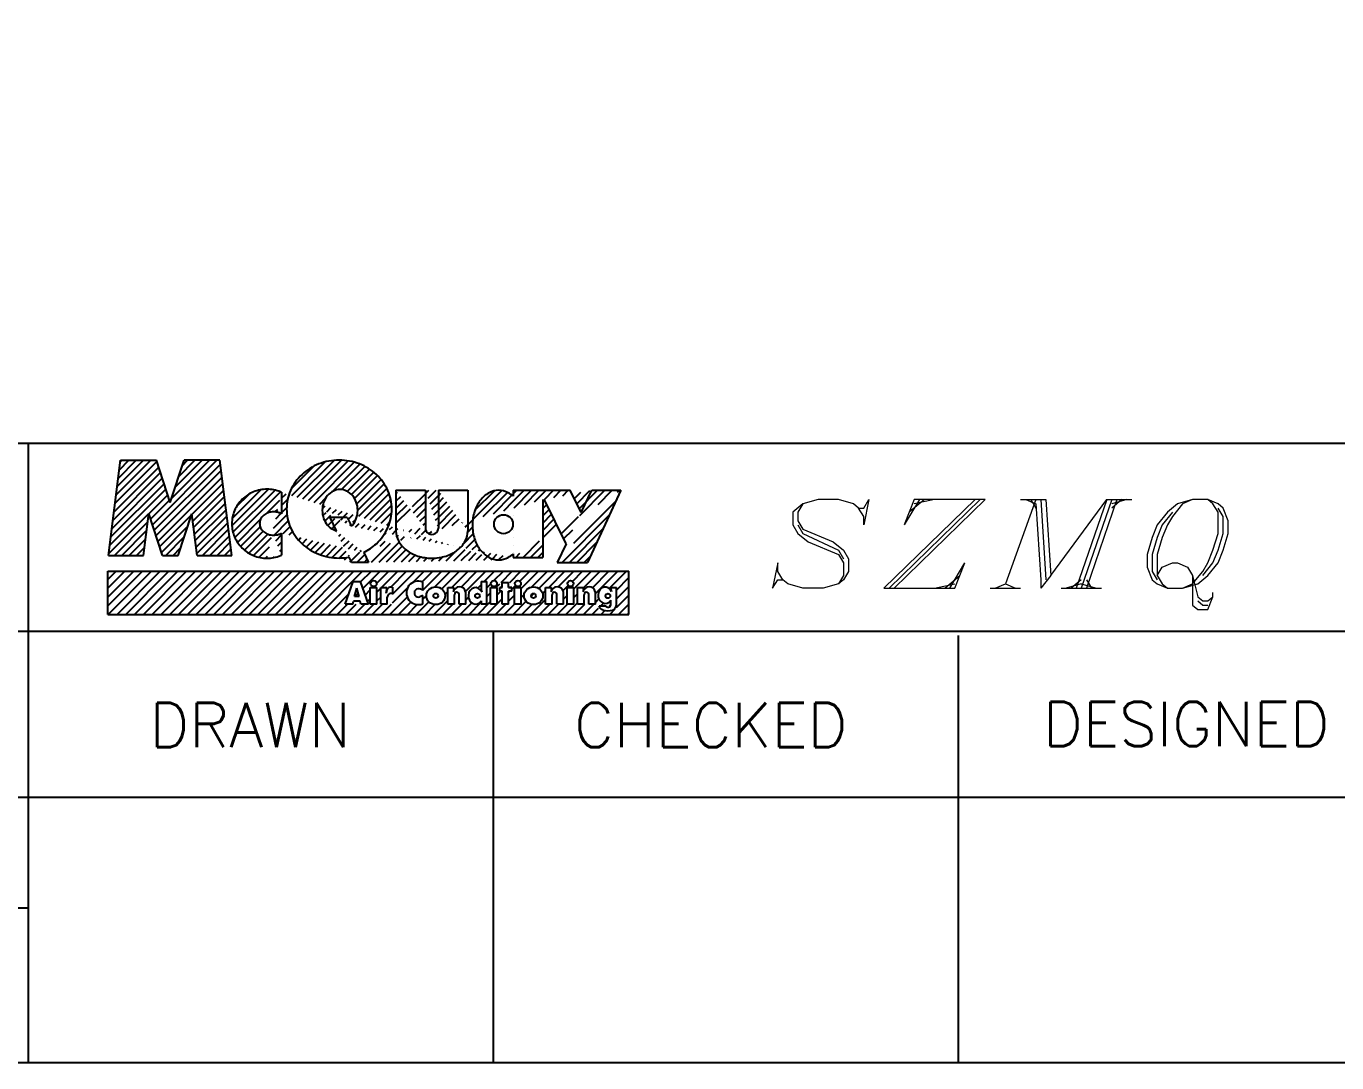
# Model space of a CAD drawing. Header units: millimetres. Extents: x -7350 to 21750, y -6100 to 14306.
# Drawn here: x 4190 to 10108, y -6100 to -1417 of the extents above; entities that cross this region are included whole.
import ezdxf
from ezdxf.enums import TextEntityAlignment as Align

# ---------------------------------------------------------------- set-up
doc = ezdxf.new("R2010")
doc.units = ezdxf.units.MM
doc.layers.add('OBJECT', color=7, linetype='Continuous', lineweight=25)
doc.styles.add('ROMANS', font='romans.shx')
pattern_1 = [(45, (2381.305, -2636.232), (-16.559, 16.559), [])]

msp = doc.modelspace()

# ---------------------------------------------------------------- hatches: boundary and pattern name
at = {"layer": 'OBJECT'}
h = msp.add_hatch(dxfattribs=at)
h.set_pattern_fill('ANSI31', color=3, scale=187.343756, style=0)
h.set_pattern_definition(pattern_1)
h.paths.add_polyline_path([(4961.07, -3808.1), (5118.64, -3808.1), (5064.2, -3377.72), (4902.5, -3377.72), (4840.1, -3569.16), (4777.68, -3377.72), (4615.98, -3377.72), (4561.54, -3808.1), (4718.51, -3808.1), (4742.57, -3618.01), (4804.54, -3808.1), (4875.64, -3808.1), (4937.19, -3619.28)])
h = msp.add_hatch(dxfattribs=at)
h.set_pattern_fill('ANSI31', color=3, scale=187.343756, style=0)
h.set_pattern_definition(pattern_1)
edge = h.paths.add_edge_path(flags=16)
edge.add_ellipse((6344.96, -3666.92), major_axis=(30.33, 30.33), ratio=1, start_angle=315, end_angle=675)
edge = h.paths.add_edge_path()
edge.add_line((6627.3, -3755.03), (6586.66, -3839.11))
edge.add_line((6874.63, -3513.42), (6724.24, -3839.11))
edge.add_line((6586.66, -3839.11), (6724.24, -3839.11))
edge.add_line((6695.16, -3614.68), (6744.12, -3513.42))
edge.add_line((6695.16, -3614.68), (6645.47, -3513.42))
edge.add_line((6627.3, -3755.03), (6528.62, -3553.97))
edge.add_line((6744.12, -3513.42), (6874.63, -3513.42))
edge.add_line((6522.27, -3513.42), (6645.47, -3513.42))
edge.add_line((6389.15, -3513.42), (6522.27, -3513.42))
edge.add_line((6389.15, -3816.57), (6522.27, -3816.57))
edge.add_line((6522.27, -3555.37), (6522.27, -3816.57))
edge.add_line((6389.15, -3513.42), (6389.15, -3540.82))
edge.add_line((6389.15, -3800.79), (6389.15, -3816.57))
edge.add_ellipse((5600.45, -3617.64), major_axis=(58.1, 58.1), ratio=1, start_angle=269.45741, end_angle=274.632221)
edge.add_ellipse((5590.98, -3609.58), major_axis=(66.89, 66.89), ratio=1, start_angle=274.632222, end_angle=295.601717)
edge.add_ellipse((5576.1, -3604.35), major_axis=(78.04, 78.04), ratio=1, start_angle=295.601717, end_angle=315)
edge.add_ellipse((5576.1, -3604.35), major_axis=(-78.04, 78.04), ratio=1, start_angle=225, end_angle=244.398283)
edge.add_ellipse((5590.98, -3599.11), major_axis=(66.89, 66.89), ratio=1, start_angle=334.398283, end_angle=355.367778)
edge.add_ellipse((5600.45, -3591.06), major_axis=(58.1, 58.1), ratio=1, start_angle=355.367779, end_angle=379.022146)
edge.add_ellipse((5606.51, -3578.61), major_axis=(-48.31, 48.31), ratio=1, start_angle=-70.977853, end_angle=-45)
edge.add_ellipse((5606.51, -3578.61), major_axis=(-48.31, 48.31), ratio=1, start_angle=-45, end_angle=-19.022147)
edge.add_ellipse((5612.57, -3591.06), major_axis=(-58.1, 58.1), ratio=1, start_angle=-19.022146, end_angle=4.632221)
edge.add_ellipse((5622.05, -3599.11), major_axis=(-66.89, 66.89), ratio=1, start_angle=4.632222, end_angle=25.601717)
edge.add_ellipse((5636.92, -3604.35), major_axis=(-78.04, 78.04), ratio=1, start_angle=25.601717, end_angle=45)
edge.add_line((5638.97, -3636.51), (5561.16, -3636.51))
edge.add_ellipse((5953.98, -3697.19), major_axis=(-66.93, 66.93), ratio=1, start_angle=45, end_angle=73.60298)
edge.add_ellipse((5986.51, -3679.45), major_axis=(93.14, 93.14), ratio=1, start_angle=163.60298, end_angle=187.7787)
edge.add_ellipse((6007.72, -3651.54), major_axis=(-117.92, 117.92), ratio=1, start_angle=97.778702, end_angle=117.533924)
edge.add_ellipse((6021.56, -3607.54), major_axis=(-150.53, 150.53), ratio=1, start_angle=117.533925, end_angle=135)
edge.add_ellipse((6021.56, -3607.54), major_axis=(-150.53, 150.53), ratio=1, start_angle=135, end_angle=152.466075)
edge.add_ellipse((6035.4, -3651.54), major_axis=(-117.92, 117.92), ratio=1, start_angle=152.466076, end_angle=172.221298)
edge.add_ellipse((6056.61, -3679.45), major_axis=(93.14, 93.14), ratio=1, start_angle=262.2213, end_angle=286.397019)
edge.add_ellipse((6089.14, -3697.19), major_axis=(66.93, 66.93), ratio=1, start_angle=286.397019, end_angle=315)
edge.add_line((6183.81, -3513.42), (6183.81, -3697.19))
edge.add_line((6050.7, -3513.42), (6050.7, -3685.15))
edge.add_line((5992.42, -3513.42), (5992.42, -3685.15))
edge.add_line((5859.32, -3513.42), (5859.32, -3697.19))
edge.add_ellipse((6021.56, -3684), major_axis=(20.62, 20.62), ratio=1, start_angle=132.714436, end_angle=317.285567)
edge.add_line((6050.7, -3513.42), (6183.81, -3513.42))
edge.add_line((5859.32, -3513.42), (5992.42, -3513.42))
edge.add_line((5735.87, -3839.11), (5658.05, -3839.11))
edge.add_ellipse((5602.91, -3565.03), major_axis=(-180.04, 180.04), ratio=1, start_angle=135, end_angle=144.953194)
edge.add_line((5646.91, -3815.82), (5658.05, -3839.11))
edge.add_line((5561.16, -3636.51), (5589.77, -3696.32))
edge.add_line((5638.97, -3636.51), (5658, -3676.28))
edge.add_ellipse((5636.92, -3604.35), major_axis=(-78.04, 78.04), ratio=1, start_angle=45, end_angle=64.398283)
edge.add_ellipse((5622.05, -3609.58), major_axis=(66.89, 66.89), ratio=1, start_angle=154.398283, end_angle=175.367778)
edge.add_ellipse((5612.57, -3617.64), major_axis=(-58.1, 58.1), ratio=1, start_angle=85.367779, end_angle=109.022146)
edge.add_ellipse((5606.51, -3630.08), major_axis=(48.31, 48.31), ratio=1, start_angle=199.022147, end_angle=210.813522)
edge.add_line((5714.26, -3793.93), (5735.87, -3839.11))
edge.add_ellipse((6323.04, -3737.68), major_axis=(63.77, 63.77), ratio=1, start_angle=225, end_angle=253.801858)
edge.add_ellipse((6305.35, -3705.49), major_axis=(89.74, 89.74), ratio=1, start_angle=253.801858, end_angle=266.331278)
edge.add_ellipse((6305.35, -3636.12), major_axis=(89.74, 89.74), ratio=1, start_angle=3.668722, end_angle=16.198142)
edge.add_ellipse((6323.04, -3603.93), major_axis=(-63.77, 63.77), ratio=1, start_angle=-73.801858, end_angle=-45)
edge.add_ellipse((6323.04, -3603.93), major_axis=(-63.77, 63.77), ratio=1, start_angle=-45, end_angle=-16.198142)
edge.add_ellipse((6340.74, -3636.12), major_axis=(-89.74, 89.74), ratio=1, start_angle=-16.198142, end_angle=8.005858)
edge.add_ellipse((6368.59, -3657.1), major_axis=(-114.4, 114.4), ratio=1, start_angle=8.005858, end_angle=27.668636)
edge.add_ellipse((6412.5, -3670.8), major_axis=(146.93, 146.93), ratio=1, start_angle=117.668636, end_angle=135)
edge.add_ellipse((6412.5, -3670.8), major_axis=(-146.93, 146.93), ratio=1, start_angle=45, end_angle=62.331364)
edge.add_ellipse((6368.59, -3684.51), major_axis=(-114.4, 114.4), ratio=1, start_angle=62.331364, end_angle=81.994142)
edge.add_ellipse((6340.74, -3705.49), major_axis=(-89.74, 89.74), ratio=1, start_angle=81.994142, end_angle=106.198142)
edge.add_ellipse((6323.04, -3737.68), major_axis=(-63.77, 63.77), ratio=1, start_angle=106.198142, end_angle=135)
edge.add_ellipse((5278.42, -3667.67), major_axis=(-112.19, 112.19), ratio=1, start_angle=-68.815708, end_angle=-67.117731)
edge.add_ellipse((5277.24, -3670.57), major_axis=(114.41, 114.41), ratio=1, start_angle=22.882269, end_angle=45)
edge.add_ellipse((5277.24, -3670.57), major_axis=(114.41, 114.41), ratio=1, start_angle=45, end_angle=67.117731)
edge.add_ellipse((5276.06, -3667.67), major_axis=(-112.19, 112.19), ratio=1, start_angle=-22.882271, end_angle=-0.544235)
edge.add_ellipse((5274.24, -3665.8), major_axis=(110.35, 110.35), ratio=1, start_angle=89.455765, end_angle=112.11256)
edge.add_ellipse((5271.39, -3664.6), major_axis=(108.16, 108.16), ratio=1, start_angle=112.112561, end_angle=135)
edge.add_ellipse((5271.39, -3664.6), major_axis=(-108.16, 108.16), ratio=1, start_angle=45, end_angle=67.887439)
edge.add_ellipse((5274.24, -3663.4), major_axis=(-110.35, 110.35), ratio=1, start_angle=67.88744, end_angle=90.544235)
edge.add_ellipse((5276.06, -3661.54), major_axis=(-112.19, 112.19), ratio=1, start_angle=90.544235, end_angle=112.882271)
edge.add_ellipse((5277.24, -3658.63), major_axis=(-114.41, 114.41), ratio=1, start_angle=112.882269, end_angle=135)
edge.add_line((5342.49, -3522.52), (5342.49, -3620.59))
edge.add_ellipse((5309.83, -3674.38), major_axis=(44.5, 44.5), ratio=1, start_angle=13.737644, end_angle=25.715622)
edge.add_ellipse((5306.24, -3684.66), major_axis=(52.2, 52.2), ratio=1, start_angle=25.715622, end_angle=45)
edge.add_ellipse((5306.24, -3684.66), major_axis=(-52.2, 52.2), ratio=1, start_angle=-45, end_angle=-25.715622)
edge.add_ellipse((5302.64, -3674.38), major_axis=(-44.5, 44.5), ratio=1, start_angle=-25.715622, end_angle=-4.811997)
edge.add_ellipse((5297.11, -3667.83), major_axis=(-38.44, 38.44), ratio=1, start_angle=-4.811997, end_angle=18.878339)
edge.add_ellipse((5288.57, -3663.65), major_axis=(-31.71, 31.71), ratio=1, start_angle=18.878339, end_angle=45)
edge.add_ellipse((5288.57, -3663.65), major_axis=(31.71, 31.71), ratio=1, start_angle=135, end_angle=161.121661)
edge.add_ellipse((5297.11, -3659.46), major_axis=(38.44, 38.44), ratio=1, start_angle=161.121661, end_angle=184.811997)
edge.add_ellipse((5302.64, -3652.91), major_axis=(-44.5, 44.5), ratio=1, start_angle=94.811997, end_angle=115.715622)
edge.add_ellipse((5306.24, -3642.63), major_axis=(-52.2, 52.2), ratio=1, start_angle=115.715622, end_angle=135)
edge.add_line((5342.49, -3706.7), (5342.49, -3806.68))
edge.add_ellipse((5277.24, -3658.63), major_axis=(114.41, 114.41), ratio=1, start_angle=225, end_angle=247.117731)
edge.add_ellipse((5278.42, -3661.54), major_axis=(112.19, 112.19), ratio=1, start_angle=247.117731, end_angle=248.815708)
edge.add_ellipse((5306.24, -3642.63), major_axis=(52.2, 52.2), ratio=1, start_angle=225, end_angle=244.284378)
edge.add_ellipse((5309.83, -3652.91), major_axis=(-44.5, 44.5), ratio=1, start_angle=154.284378, end_angle=166.262356)
edge.add_ellipse((5609.21, -3581.38), major_axis=(-167.65, 167.65), ratio=1, start_angle=161.298953, end_angle=177.959531)
edge.add_ellipse((5618.95, -3591.84), major_axis=(157.55, 157.55), ratio=1, start_angle=267.959531, end_angle=291.019586)
edge.add_ellipse((5634.07, -3598.56), major_axis=(145.85, 145.85), ratio=1, start_angle=291.019586, end_angle=315)
edge.add_ellipse((5634.07, -3598.56), major_axis=(145.85, 145.85), ratio=1, start_angle=315, end_angle=338.980414)
edge.add_ellipse((5618.95, -3605.29), major_axis=(157.55, 157.55), ratio=1, start_angle=338.980414, end_angle=362.040469)
edge.add_ellipse((5609.21, -3615.75), major_axis=(167.65, 167.65), ratio=1, start_angle=2.040469, end_angle=23.907686)
edge.add_ellipse((5602.91, -3632.1), major_axis=(180.04, 180.04), ratio=1, start_angle=23.907686, end_angle=45)
edge.add_ellipse((5602.91, -3632.1), major_axis=(-180.04, 180.04), ratio=1, start_angle=-45, end_angle=-23.907686)
edge.add_ellipse((5596.6, -3615.75), major_axis=(-167.65, 167.65), ratio=1, start_angle=-23.907686, end_angle=-2.040469)
edge.add_ellipse((5586.86, -3605.29), major_axis=(157.55, 157.55), ratio=1, start_angle=87.959531, end_angle=111.019586)
edge.add_ellipse((5571.74, -3598.56), major_axis=(145.85, 145.85), ratio=1, start_angle=111.019586, end_angle=135)
edge.add_ellipse((5571.74, -3598.56), major_axis=(145.85, 145.85), ratio=1, start_angle=135, end_angle=158.980414)
edge.add_ellipse((5586.86, -3591.84), major_axis=(-157.55, 157.55), ratio=1, start_angle=68.980414, end_angle=92.040469)
edge.add_ellipse((5596.6, -3581.38), major_axis=(-167.65, 167.65), ratio=1, start_angle=92.040469, end_angle=113.907686)
edge.add_ellipse((5602.91, -3565.03), major_axis=(-180.04, 180.04), ratio=1, start_angle=113.907686, end_angle=135)

# ---------------------------------------------------------------- linework, layer by layer
for p, q in [((-7350.5, -3300), (21749.5, -3300)), ((4199.5, -6100), (4199.5, -3300)), ((1049.5, -4150), (12599.5, -4150)), ((6299.5, -6100), (6299.5, -4150)), ((8399.5, -6100), (8399.5, -4169.79)), ((1049.5, -4900), (21749.5, -4900)), ((-7350.5, -5400), (4199.5, -5400))]:
    msp.add_line(p, q, dxfattribs=at)
at = {"layer": 'OBJECT', "color": 3}
for p, q in [((4561.54, -3808.1), (4615.98, -3377.72)), ((4615.98, -3377.72), (4777.68, -3377.72)), ((4840.1, -3569.16), (4777.68, -3377.72)), ((4840.1, -3569.16), (4902.5, -3377.72)), ((5064.2, -3377.72), (4902.5, -3377.72)), ((5118.64, -3808.1), (5064.2, -3377.72)), ((5342.49, -3522.52), (5342.49, -3620.59)), ((5859.32, -3513.42), (5859.32, -3697.19)), ((5859.32, -3513.42), (5992.42, -3513.42)), ((5992.42, -3513.42), (5992.42, -3685.15)), ((6050.7, -3513.42), (6183.81, -3513.42)), ((6050.7, -3513.42), (6050.7, -3685.15)), ((6183.81, -3513.42), (6183.81, -3697.19)), ((6389.15, -3513.42), (6522.27, -3513.42)), ((6389.15, -3513.42), (6389.15, -3540.82)), ((6522.27, -3513.42), (6645.47, -3513.42)), ((6695.16, -3614.68), (6645.47, -3513.42)), ((6695.16, -3614.68), (6744.12, -3513.42)), ((6874.63, -3513.42), (6724.24, -3839.11)), ((6744.12, -3513.42), (6874.63, -3513.42)), ((6522.27, -3555.37), (6522.27, -3816.57)), ((6627.3, -3755.03), (6528.62, -3553.97)), ((4718.51, -3808.1), (4742.57, -3618.01)), ((4804.54, -3808.1), (4742.57, -3618.01)), ((4875.64, -3808.1), (4937.19, -3619.28)), ((4961.07, -3808.1), (4937.19, -3619.28)), ((5561.16, -3636.51), (5589.77, -3696.32)), ((5638.97, -3636.51), (5561.16, -3636.51)), ((5638.97, -3636.51), (5658, -3676.28)), ((5342.49, -3706.7), (5342.49, -3806.68)), ((6627.3, -3755.03), (6586.66, -3839.11)), ((4561.54, -3808.1), (4718.51, -3808.1)), ((4804.54, -3808.1), (4875.64, -3808.1)), ((4961.07, -3808.1), (5118.64, -3808.1)), ((5646.91, -3815.82), (5658.05, -3839.11)), ((5735.87, -3839.11), (5658.05, -3839.11)), ((5714.26, -3793.93), (5735.87, -3839.11)), ((6389.15, -3800.79), (6389.15, -3816.57)), ((6389.15, -3816.57), (6522.27, -3816.57)), ((6586.66, -3839.11), (6724.24, -3839.11)), ((4558.62, -3995.92), (4675.26, -3879.28)), ((4558.62, -4035.67), (4715, -3879.28)), ((4558.62, -3879.28), (6911.67, -3879.28)), ((4558.62, -3956.18), (4635.51, -3879.28)), ((4558.62, -3916.44), (4595.77, -3879.28)), ((4558.62, -4074.15), (4558.62, -3879.28)), ((4559.87, -4074.15), (4754.74, -3879.28)), ((4599.61, -4074.15), (4794.48, -3879.28)), ((4639.36, -4074.15), (4834.22, -3879.28)), ((4679.1, -4074.15), (4873.96, -3879.28)), ((4718.84, -4074.15), (4913.71, -3879.28)), ((4758.58, -4074.15), (4953.45, -3879.28)), ((4798.32, -4074.15), (4993.19, -3879.28)), ((4838.06, -4074.15), (5032.93, -3879.28)), ((4877.81, -4074.15), (5072.67, -3879.28)), ((4917.55, -4074.15), (5112.41, -3879.28)), ((4957.29, -4074.15), (5152.16, -3879.28)), ((4997.03, -4074.15), (5191.9, -3879.28)), ((5036.77, -4074.15), (5231.64, -3879.28)), ((5076.51, -4074.15), (5271.38, -3879.28)), ((5116.26, -4074.15), (5311.12, -3879.28)), ((5156, -4074.15), (5350.86, -3879.28)), ((5195.74, -4074.15), (5390.6, -3879.28)), ((5235.48, -4074.15), (5430.35, -3879.28)), ((5275.22, -4074.15), (5470.09, -3879.28)), ((5314.96, -4074.15), (5509.83, -3879.28)), ((5354.71, -4074.15), (5549.57, -3879.28)), ((5394.45, -4074.15), (5589.31, -3879.28)), ((5434.19, -4074.15), (5629.05, -3879.28)), ((5473.93, -4074.15), (5668.8, -3879.28)), ((5513.67, -4074.15), (5708.54, -3879.28)), ((5699.66, -3927.9), (5748.28, -3879.28)), ((5709.99, -3957.31), (5788.02, -3879.28)), ((5771.92, -3935.12), (5827.76, -3879.28)), ((5796.17, -3950.62), (5867.5, -3879.28)), ((5835.91, -3950.62), (5907.25, -3879.28)), ((5843.98, -3982.3), (5946.99, -3879.28)), ((5937.42, -3928.59), (5986.73, -3879.28)), ((5978.39, -3927.36), (6026.47, -3879.28)), ((5979.99, -3965.51), (6066.21, -3879.28)), ((6034.93, -3950.3), (6105.95, -3879.28)), ((6065.9, -3959.08), (6145.7, -3879.28)), ((6112.06, -3952.66), (6185.44, -3879.28)), ((6153.18, -3951.29), (6225.18, -3879.28)), ((6173.41, -3970.79), (6264.92, -3879.28)), ((6257.88, -3926.07), (6304.66, -3879.28)), ((6302.04, -3921.65), (6344.4, -3879.28)), ((6333.97, -3929.46), (6384.15, -3879.28)), ((6373.71, -3929.46), (6423.89, -3879.28)), ((6418.41, -3924.51), (6463.63, -3879.28)), ((6424.99, -3957.66), (6503.37, -3879.28)), ((6471.36, -3951.04), (6543.11, -3879.28)), ((6504.79, -3957.35), (6582.85, -3879.28)), ((6549.22, -3952.66), (6622.59, -3879.28)), ((6591.03, -3950.59), (6662.34, -3879.28)), ((6656.39, -3924.98), (6702.08, -3879.28)), ((6662.4, -3958.7), (6741.82, -3879.28)), ((6708.19, -3952.66), (6781.56, -3879.28)), ((6746.18, -3954.41), (6821.3, -3879.28)), ((6760.26, -3980.07), (6861.04, -3879.28)), ((6822.59, -3957.48), (6900.79, -3879.28)), ((6911.67, -4074.15), (6911.67, -3879.28)), ((5630.22, -4027.57), (5665.86, -3926.07)), ((5665.86, -3926.07), (5699.02, -3926.07)), ((5671.75, -3993.47), (5682.51, -3956.18)), ((5693.34, -3993.47), (5682.51, -3956.18)), ((5734.66, -4027.57), (5699.02, -3926.07)), ((5720.32, -3986.73), (5743.15, -3963.9)), ((5743.15, -3952.66), (5773.25, -3952.66)), ((5743.15, -4027.57), (5743.15, -3952.66)), ((5743.15, -4027.57), (5743.15, -3952.66)), ((5754.39, -3952.66), (5758.62, -3948.43)), ((5773.25, -4027.57), (5773.25, -3952.66)), ((5773.25, -3973.54), (5790.45, -3956.34)), ((5790.45, -4027.57), (5790.45, -3952.66)), ((5790.45, -3952.66), (5817.61, -3952.66)), ((5817.61, -3961.71), (5814.33, -3977.73)), ((5817.61, -3961.71), (5814.33, -3977.73)), ((5816.7, -3969.07), (5818.51, -3964.43)), ((5817.61, -3961.71), (5817.61, -3952.66)), ((5818.51, -3964.43), (5820.66, -3960.47)), ((5820.66, -3960.47), (5823.15, -3957.3)), ((5823.15, -3957.3), (5825.76, -3954.92)), ((5829.04, -3953), (5825.76, -3954.92)), ((5832.89, -3951.53), (5829.04, -3953)), ((5837.41, -3950.85), (5832.89, -3951.53)), ((5841.26, -3950.62), (5837.41, -3950.85)), ((5843.98, -3950.62), (5841.26, -3950.62)), ((5843.98, -3950.62), (5843.98, -3980.38)), ((5843.98, -4022.04), (5911.72, -3954.3)), ((5979.99, -3965.55), (5967.02, -3958.94)), ((5979.99, -3964.35), (5979.99, -3928.02)), ((6093.66, -3952.66), (6120.82, -3952.66)), ((6093.66, -4027.57), (6093.66, -3952.66)), ((6120.82, -3960.13), (6117.54, -3972.8)), ((6120.82, -3960.13), (6117.54, -3972.8)), ((6120.03, -3963.18), (6118.9, -3967.6)), ((6120.82, -3960.13), (6120.82, -3952.66)), ((6228.74, -3955.2), (6243.82, -3940.13)), ((6243.82, -3926.07), (6243.82, -3964.28)), ((6243.82, -3926.07), (6269.74, -3926.07)), ((6243.82, -3964.28), (6246.76, -3974.03)), ((6243.82, -3964.28), (6246.76, -3974.03)), ((6269.74, -4027.57), (6269.74, -3926.07)), ((6269.74, -3953.95), (6288.02, -3935.67)), ((6286.49, -3952.66), (6316.59, -3952.66)), ((6286.49, -4027.57), (6286.49, -3952.66)), ((6310.77, -3952.66), (6327.79, -3935.64)), ((6316.59, -4027.57), (6316.59, -3952.66)), ((6338.31, -3952.66), (6327.79, -3952.66)), ((6327.79, -3952.66), (6338.31, -3952.66)), ((6338.31, -3952.66), (6327.79, -3952.66)), ((6327.79, -3969.86), (6327.79, -3952.66)), ((6338.31, -3952.66), (6338.31, -3929.46)), ((6338.31, -3929.46), (6368.08, -3929.46)), ((6368.08, -3952.66), (6368.08, -3929.46)), ((6368.08, -3952.66), (6382.22, -3952.66)), ((6382.22, -3952.66), (6368.08, -3952.66)), ((6368.08, -3952.66), (6382.22, -3952.66)), ((6382.22, -3960.69), (6399.29, -3943.62)), ((6382.22, -3969.86), (6382.22, -3952.66)), ((6394.89, -3952.66), (6424.99, -3952.66)), ((6394.89, -4027.57), (6394.89, -3952.66)), ((6424.99, -4027.57), (6424.99, -3952.66)), ((6534.99, -3952.66), (6562.14, -3952.66)), ((6534.99, -4027.57), (6534.99, -3952.66)), ((6562.14, -3960.13), (6558.86, -3972.8)), ((6562.14, -3960.13), (6558.86, -3972.8)), ((6561.35, -3963.18), (6560.22, -3967.6)), ((6560.54, -3966.36), (6561.87, -3965.03)), ((6562.14, -3960.13), (6562.14, -3952.66)), ((6613.61, -3967.75), (6637.17, -3944.19)), ((6632.3, -3952.66), (6662.4, -3952.66)), ((6632.3, -3952.66), (6662.29, -3952.66)), ((6632.3, -4027.57), (6632.3, -3952.66)), ((6662.4, -4027.57), (6662.4, -3952.66)), ((6679.26, -3952.66), (6706.42, -3952.66)), ((6679.26, -3952.66), (6706.42, -3952.66)), ((6679.26, -4027.57), (6679.26, -3952.66)), ((6706.42, -3960.13), (6703.14, -3972.8)), ((6706.42, -3960.13), (6703.14, -3972.8)), ((6705.63, -3963.18), (6704.5, -3967.6)), ((6706.42, -3960.13), (6706.42, -3952.66)), ((6828.97, -3959.45), (6828.97, -3952.66)), ((6828.97, -3952.66), (6855.45, -3952.66)), ((6828.97, -3959.45), (6832.59, -3971.44)), ((6828.97, -3959.45), (6832.59, -3971.44)), ((6855.45, -3964.36), (6911.67, -3908.14)), ((6855.45, -4004.1), (6911.67, -3947.89)), ((6855.45, -4021.8), (6855.45, -3952.66)), ((5553.41, -4074.15), (5646.58, -3980.99)), ((5663.82, -4027.57), (5667.78, -4014.22)), ((5696.99, -4014.22), (5667.78, -4014.22)), ((5693.34, -3993.47), (5671.75, -3993.47)), ((5673.84, -3993.47), (5688.95, -3978.35)), ((5700.73, -4027.57), (5696.99, -4014.22)), ((5730.65, -4016.14), (5743.15, -4003.64)), ((5773.25, -4013.28), (5790.45, -3996.08)), ((5814.33, -3977.73), (5816.7, -3969.07)), ((5815.84, -3970.34), (5816.55, -3969.63)), ((5820.32, -4027.57), (5820.32, -3996.91)), ((5831.6, -4074.15), (5910.04, -3995.71)), ((5871.35, -4074.15), (5926.69, -4018.81)), ((5950.83, -4074.15), (6007.81, -4017.17)), ((5979.99, -3988.57), (5967.02, -3995.18)), ((5979.99, -4005.25), (5996.72, -3988.52)), ((5979.99, -4026.1), (5979.99, -3988.57)), ((6030.31, -4074.15), (6093.66, -4010.8)), ((6081.01, -3983.72), (6093.66, -3971.06)), ((6117.63, -3972.44), (6117.64, -3972.43)), ((6123.54, -4027.57), (6123.54, -3985.34)), ((6124.43, -3980.03), (6129.71, -3974.76)), ((6144.81, -3988.76), (6144.47, -3983.33)), ((6144.81, -4027.57), (6144.81, -3988.76)), ((6149.54, -4074.15), (6201.55, -4022.13)), ((6174.23, -3975.74), (6173.89, -3972.58)), ((6174.46, -3979.82), (6174.23, -3975.74)), ((6174.57, -4027.57), (6174.46, -3979.82)), ((6174.53, -4009.42), (6186.93, -3997.02)), ((6189.28, -4074.15), (6243.82, -4019.61)), ((6229.02, -4074.15), (6286.49, -4016.68)), ((6243.82, -4012.97), (6243.82, -4027.57)), ((6269.74, -3993.69), (6286.49, -3976.94)), ((6316.59, -3986.58), (6333.31, -3969.86)), ((6316.59, -4026.33), (6338.31, -4004.6)), ((6338.31, -3969.86), (6327.79, -3969.86)), ((6338.31, -4027.57), (6338.31, -3969.86)), ((6368.08, -3974.84), (6373.05, -3969.86)), ((6382.22, -3969.86), (6368.08, -3969.86)), ((6368.08, -4027.57), (6368.08, -3969.86)), ((6368.08, -4014.58), (6394.89, -3987.76)), ((6387.99, -4074.15), (6447.16, -4014.98)), ((6424.99, -3997.4), (6438.53, -3983.86)), ((6467.47, -4074.15), (6534.99, -4006.64)), ((6470.03, -3992.11), (6482.41, -3979.73)), ((6521.58, -3980.3), (6534.99, -3966.89)), ((6564.86, -4027.57), (6564.86, -3985.34)), ((6586.13, -3988.76), (6585.79, -3983.33)), ((6586.13, -4027.57), (6586.13, -3988.76)), ((6615.56, -3975.74), (6615.22, -3972.58)), ((6615.78, -3979.82), (6615.56, -3975.74)), ((6615.89, -4027.57), (6615.78, -3979.82)), ((6615.84, -4005.26), (6632.3, -3988.8)), ((6626.44, -4074.15), (6679.26, -4021.32)), ((6662.4, -3998.44), (6679.26, -3981.58)), ((6704.34, -3968.17), (6704.82, -3967.68)), ((6709.14, -4027.57), (6709.14, -3985.34)), ((6730.41, -3988.76), (6730.07, -3983.33)), ((6730.41, -4027.57), (6730.41, -3988.76)), ((6759.83, -3975.74), (6759.49, -3972.58)), ((6760.06, -3979.82), (6759.83, -3975.74)), ((6760.17, -4027.57), (6760.06, -3979.82)), ((6760.15, -4019.92), (6775.62, -4004.45)), ((6784.09, -4035.72), (6795.92, -4023.9)), ((6829.65, -4031.59), (6829.65, -4010.39)), ((6855.23, -4027.12), (6855.45, -4021.8)), ((6855.45, -4043.84), (6911.67, -3987.63)), ((4558.62, -4074.15), (6911.67, -4074.15)), ((5593.15, -4074.15), (5639.73, -4027.57)), ((5663.82, -4027.57), (5630.22, -4027.57)), ((5632.9, -4074.15), (5679.48, -4027.57)), ((5672.64, -4074.15), (5719.22, -4027.57)), ((5734.66, -4027.57), (5700.73, -4027.57)), ((5712.38, -4074.15), (5758.96, -4027.57)), ((5773.25, -4027.57), (5743.15, -4027.57)), ((5752.12, -4074.15), (5798.7, -4027.57)), ((5820.32, -4027.57), (5790.45, -4027.57)), ((5791.86, -4074.15), (5838.44, -4027.57)), ((5911.09, -4074.15), (5955.09, -4030.15)), ((5990.57, -4074.15), (6034.76, -4029.96)), ((6070.05, -4074.15), (6116.63, -4027.57)), ((6123.54, -4027.57), (6093.66, -4027.57)), ((6109.8, -4074.15), (6156.37, -4027.57)), ((6174.57, -4027.57), (6144.81, -4027.57)), ((6269.74, -4027.57), (6243.82, -4027.57)), ((6268.76, -4074.15), (6315.34, -4027.57)), ((6316.59, -4027.57), (6286.49, -4027.57)), ((6308.5, -4074.15), (6355.08, -4027.57)), ((6368.08, -4027.57), (6338.31, -4027.57)), ((6348.25, -4074.15), (6394.89, -4027.5)), ((6424.99, -4027.57), (6394.89, -4027.57)), ((6427.73, -4074.15), (6472.43, -4029.45)), ((6507.21, -4074.15), (6553.79, -4027.57)), ((6564.86, -4027.57), (6534.99, -4027.57)), ((6546.95, -4074.15), (6593.53, -4027.57)), ((6615.89, -4027.57), (6586.13, -4027.57)), ((6586.7, -4074.15), (6633.27, -4027.57)), ((6662.4, -4027.57), (6632.3, -4027.57)), ((6666.18, -4074.15), (6712.76, -4027.57)), ((6709.14, -4027.57), (6679.26, -4027.57)), ((6705.92, -4074.15), (6752.5, -4027.57)), ((6760.17, -4027.57), (6730.41, -4027.57)), ((6745.66, -4074.15), (6773.84, -4045.97)), ((6753.01, -4027.06), (6753.85, -4026.22)), ((6777.94, -4038.89), (6777.26, -4035.72)), ((6777.26, -4035.72), (6806.79, -4035.72)), ((6777.83, -4038.44), (6777.94, -4038.89)), ((6779.41, -4042.85), (6777.94, -4038.89)), ((6781.67, -4046.24), (6779.41, -4042.85)), ((6784.62, -4049.3), (6781.67, -4046.24)), ((6781.67, -4046.24), (6782.01, -4046.36)), ((6788.24, -4052.01), (6784.62, -4049.3)), ((6785.4, -4074.15), (6802.79, -4056.77)), ((6791.63, -4053.82), (6788.24, -4052.01)), ((6795.25, -4055.18), (6791.63, -4053.82)), ((6823.83, -4035.72), (6829.65, -4029.9)), ((6825.14, -4074.15), (6849.59, -4049.7)), ((6836.56, -4054.73), (6840.06, -4053.26)), ((6840.06, -4053.26), (6843.12, -4051.56)), ((6843.12, -4051.56), (6845.83, -4049.64)), ((6846.06, -4049.41), (6848.55, -4046.81)), ((6848.55, -4046.81), (6850.59, -4043.75)), ((6850.59, -4043.75), (6852.4, -4040.36)), ((6852.4, -4040.36), (6853.64, -4036.4)), ((6853.64, -4036.4), (6854.66, -4031.98)), ((6854.66, -4031.98), (6855.23, -4027.12)), ((6864.89, -4074.15), (6911.67, -4027.37)), ((6904.63, -4074.15), (6911.67, -4067.11))]:
    msp.add_line(p, q, dxfattribs=at)
at = {"layer": 'OBJECT', "lineweight": 0}
for p, q in [((7697.4, -3574.66), (7651.71, -3612.84)), ((7697.4, -3574.66), (7674.55, -3612.84)), ((7765.93, -3555.73), (7697.4, -3574.66)), ((7857.3, -3555.73), (7765.93, -3555.73)), ((7925.82, -3574.66), (7857.3, -3555.73)), ((7948.67, -3593.91), (7925.82, -3574.66)), ((7948.67, -3593.91), (7971.51, -3593.91)), ((7971.51, -3632.09), (7948.67, -3593.91)), ((7971.51, -3593.91), (7994.35, -3555.73)), ((7994.35, -3555.73), (7971.51, -3669.95)), ((8474.38, -3555.73), (8063.21, -3956.13)), ((8497.22, -3555.73), (8086.05, -3956.13)), ((8108.89, -3956.13), (8520.06, -3555.73)), ((8200.26, -3555.73), (8154.58, -3669.95)), ((8223.11, -3555.73), (8154.58, -3669.95)), ((8245.95, -3555.73), (8177.42, -3612.84)), ((8520.06, -3555.73), (8200.26, -3555.73)), ((8291.63, -3555.73), (8200.26, -3574.66)), ((8748.82, -3555.73), (8611.76, -3936.88)), ((8680.29, -3555.73), (8794.5, -3555.73)), ((8703.13, -3555.73), (8748.82, -3574.66)), ((8725.97, -3555.73), (8748.82, -3593.91)), ((8748.82, -3574.66), (8771.66, -3917.95)), ((8771.66, -3555.73), (8794.5, -3917.95)), ((8794.5, -3555.73), (8817.34, -3898.7)), ((8817.34, -3898.7), (9068.94, -3555.73)), ((9068.94, -3555.73), (8931.56, -3956.13)), ((9091.78, -3555.73), (8954.4, -3956.13)), ((9114.63, -3555.73), (8977.24, -3956.13)), ((9068.94, -3555.73), (9183.15, -3555.73)), ((9137.47, -3555.73), (9091.78, -3593.91)), ((9160.31, -3555.73), (9091.78, -3574.66)), ((9388.74, -3574.66), (9343.05, -3612.84)), ((9411.58, -3574.66), (9365.9, -3632.09)), ((9457.27, -3555.73), (9388.74, -3574.66)), ((9457.27, -3555.73), (9411.58, -3574.66)), ((9525.8, -3555.73), (9457.27, -3555.73)), ((9571.81, -3574.66), (9525.8, -3555.73)), ((9548.97, -3574.66), (9525.8, -3555.73)), ((9571.81, -3612.84), (9548.97, -3574.66)), ((9594.65, -3593.91), (9571.81, -3574.66)), ((9594.65, -3632.09), (9571.81, -3593.91)), ((9617.49, -3651.02), (9594.65, -3593.91)), ((7651.71, -3612.84), (7651.71, -3669.95)), ((7674.55, -3612.84), (7674.55, -3651.02)), ((7674.55, -3651.02), (7697.4, -3689.2)), ((7971.51, -3669.95), (7971.51, -3632.09)), ((9343.05, -3612.84), (9297.37, -3669.95)), ((9365.9, -3612.84), (9320.21, -3669.95)), ((9365.9, -3632.09), (9343.05, -3669.95)), ((9571.81, -3708.13), (9571.81, -3612.84)), ((9594.65, -3708.13), (9594.65, -3632.09)), ((9617.49, -3708.13), (9617.49, -3651.02)), ((7651.71, -3669.95), (7674.55, -3708.13)), ((7674.55, -3669.95), (7697.4, -3708.13)), ((7674.55, -3708.13), (7720.24, -3746.31)), ((7697.4, -3689.2), (7834.45, -3746.31)), ((7697.4, -3708.13), (7857.3, -3784.49)), ((9274.53, -3727.38), (9251.68, -3803.41)), ((9297.37, -3669.95), (9274.53, -3727.38)), ((9297.37, -3727.38), (9274.53, -3803.41)), ((9320.21, -3669.95), (9297.37, -3727.38)), ((9320.21, -3727.38), (9297.37, -3803.41)), ((9343.05, -3669.95), (9320.21, -3727.38)), ((9548.97, -3784.49), (9571.81, -3708.13)), ((9571.81, -3784.49), (9594.65, -3708.13)), ((9594.65, -3784.49), (9617.49, -3708.13)), ((7720.24, -3746.31), (7857.3, -3803.41)), ((7834.45, -3746.31), (7880.14, -3784.49)), ((7857.3, -3784.49), (7880.14, -3822.67)), ((7880.14, -3784.49), (7902.98, -3822.67)), ((9525.8, -3841.59), (9548.97, -3784.49)), ((9548.97, -3841.59), (9571.81, -3784.49)), ((9571.81, -3841.59), (9594.65, -3784.49)), ((7583.18, -3841.59), (7560.34, -3956.13)), ((7583.18, -3879.77), (7583.18, -3841.59)), ((7857.3, -3803.41), (7880.14, -3841.59)), ((7880.14, -3841.59), (7880.14, -3898.7)), ((7902.98, -3822.67), (7902.98, -3879.77)), ((8360.16, -3956.13), (8428.69, -3841.59)), ((8383.01, -3956.13), (8428.69, -3841.59)), ((9251.68, -3803.41), (9251.68, -3860.85)), ((9274.53, -3803.41), (9274.53, -3879.77)), ((9297.37, -3803.41), (9297.37, -3898.7)), ((9320.21, -3860.85), (9365.9, -3841.59)), ((9365.9, -3841.59), (9388.74, -3841.59)), ((9388.74, -3841.59), (9434.42, -3860.85)), ((9502.95, -3898.7), (9548.97, -3841.59)), ((9502.95, -3879.77), (9525.8, -3841.59)), ((9525.8, -3898.7), (9571.81, -3841.59)), ((7606.03, -3917.95), (7583.18, -3879.77)), ((7880.14, -3898.7), (7857.3, -3936.88)), ((7902.98, -3879.77), (7880.14, -3917.95)), ((8337.32, -3956.13), (8405.85, -3898.7)), ((8817.34, -3898.7), (8771.66, -3956.13)), ((9251.68, -3860.85), (9274.53, -3917.95)), ((9274.53, -3879.77), (9297.37, -3917.95)), ((9297.37, -3898.7), (9320.21, -3860.85)), ((9297.37, -3898.7), (9320.21, -3936.88)), ((9434.42, -3860.85), (9457.27, -3898.7)), ((9457.27, -3936.88), (9502.95, -3879.77)), ((9457.27, -3898.7), (9480.11, -3994.31)), ((9457.27, -3898.7), (9457.27, -4032.17)), ((9480.11, -3936.88), (9525.8, -3898.7)), ((7560.34, -3956.13), (7583.18, -3917.95)), ((7583.18, -3917.95), (7606.03, -3917.95)), ((7628.87, -3936.88), (7606.03, -3917.95)), ((7697.4, -3956.13), (7628.87, -3936.88)), ((7788.77, -3956.13), (7697.4, -3956.13)), ((7857.3, -3936.88), (7788.77, -3956.13)), ((7880.14, -3917.95), (7857.3, -3936.88)), ((8063.21, -3956.13), (8383.01, -3956.13)), ((8291.63, -3956.13), (8383.01, -3936.88)), ((8542.91, -3956.13), (8680.29, -3956.13)), ((8566.07, -3956.13), (8611.76, -3936.88)), ((8611.76, -3936.88), (8657.45, -3956.13)), ((8771.66, -3917.95), (8771.66, -3956.13)), ((8863.03, -3956.13), (9045.77, -3956.13)), ((8954.4, -3936.88), (8885.87, -3956.13)), ((8954.4, -3917.95), (8908.72, -3956.13)), ((8954.4, -3936.88), (9022.93, -3956.13)), ((8977.24, -3917.95), (9000.09, -3956.13)), ((9274.53, -3917.95), (9297.37, -3936.88)), ((9297.37, -3936.88), (9343.05, -3956.13)), ((9320.21, -3936.88), (9343.05, -3956.13)), ((9343.05, -3956.13), (9411.58, -3956.13)), ((9411.58, -3956.13), (9480.11, -3936.88)), ((9411.58, -3956.13), (9457.27, -3936.88)), ((9480.11, -3994.31), (9502.95, -4013.24)), ((9480.11, -4013.24), (9502.95, -4032.17)), ((9502.95, -4013.24), (9525.8, -4013.24)), ((9525.8, -4013.24), (9548.97, -3994.31)), ((9525.8, -4051.42), (9548.97, -3994.31)), ((9548.97, -3994.31), (9548.97, -3975.06)), ((9457.27, -4032.17), (9480.11, -4051.42)), ((9480.11, -4051.42), (9525.8, -4051.42)), ((9502.95, -4032.17), (9525.8, -4032.17))]:
    msp.add_line(p, q, dxfattribs=at)
at = {"layer": 'OBJECT'}
msp.add_lwpolyline([(-7350.5, -6100), (-7350.5, 14300), (21749.5, 14300), (21749.5, -6100)], close=True, dxfattribs=at)
at = {"layer": 'OBJECT', "color": 3}
for points in [[(5714.26, -3793.94, 0.0728238), (5770.79, -3754.9, 0.1009594), (5822.52, -3682.39, 0.1050178), (5840.33, -3598.56, 0.1050178), (5822.52, -3514.74, 0.1009594), (5770.79, -3442.23, 0.0957043), (5694.54, -3394.54, 0.0922933), (5602.91, -3377.48, 0.0922933), (5511.28, -3394.54, 0.0957043), (5435.02, -3442.23, 0.1009594), (5383.29, -3514.74, 0.1050178), (5365.48, -3598.56, 0.1050178), (5383.29, -3682.39, 0.1009594), (5435.02, -3754.9, 0.0957043), (5511.28, -3802.59, 0.0922933), (5602.91, -3819.65)], [(5342.49, -3522.51, 0.007409), (5338.16, -3520.68, 0.0968075), (5277.24, -3508.77, 0.0968075), (5216.32, -3520.68, 0.0977779), (5164.94, -3554.42, 0.0991822), (5130.47, -3605.11, 0.1001986), (5118.43, -3664.6, 0.1001986), (5130.47, -3724.09, 0.0991822), (5164.94, -3774.79, 0.0977779), (5216.32, -3808.53, 0.0968075), (5277.24, -3820.43)], [(5657.99, -3676.28, 0.0225832), (5663.05, -3670.85, 0.0917529), (5680.2, -3641, 0.0848437), (5686.47, -3604.35, 0.0848437), (5680.2, -3567.69, 0.0917529), (5663.05, -3537.84, 0.1035797), (5636.44, -3517.2, 0.1138377), (5606.51, -3510.29, 0.1138377), (5576.59, -3517.2, 0.1035797), (5549.98, -3537.84, 0.0917529), (5532.82, -3567.69, 0.0848437), (5526.56, -3604.35)], [(6389.16, -3540.82, 0.0547244), (6366.49, -3524.91, 0.1263376), (6323.04, -3513.75, 0.1263376), (6279.59, -3524.91, 0.1060043), (6239.38, -3559.75, 0.0860062), (6214.15, -3608.91, 0.0757668), (6204.72, -3670.8, 0.0757668), (6214.15, -3732.7, 0.0860062), (6239.38, -3781.86, 0.1060043), (6279.59, -3816.7, 0.1263376), (6323.04, -3827.86)], [(5526.56, -3604.35, 0.0848437), (5532.82, -3641, 0.0917529), (5549.98, -3670.85, 0.1035797), (5576.59, -3691.5, 0.051495), (5589.77, -3696.32)], [(5342.49, -3620.59, 0.0523114), (5330.62, -3614.98, 0.0843431), (5306.24, -3610.84, 0.0843431), (5281.86, -3614.98, 0.091463), (5262.03, -3626.31, 0.1037383), (5248.3, -3643.9, 0.1144734), (5243.72, -3663.65, 0.1144734), (5248.3, -3683.39, 0.1037383), (5262.03, -3700.99, 0.091463), (5281.86, -3712.31, 0.0843431), (5306.24, -3716.45)], [(5306.24, -3716.45, 0.0843431), (5330.62, -3712.31, 0.0523114), (5342.49, -3706.71)], [(5859.32, -3697.19, 0.1254561), (5870.87, -3742.51, 0.1058795), (5906.84, -3784.34, 0.0864125), (5957.66, -3810.62, 0.076358), (6021.56, -3820.43, 0.076358), (6085.46, -3810.62, 0.0864125), (6136.28, -3784.34, 0.1058795), (6172.25, -3742.51, 0.1254561), (6183.8, -3697.19)], [(5277.24, -3820.43, 0.0968075), (5338.16, -3808.53, 0.007409), (5342.49, -3806.69)], [(6323.04, -3827.86, 0.1263376), (6366.49, -3816.7, 0.0547244), (6389.16, -3800.79)]]:
    msp.add_lwpolyline(points, format="xyb", dxfattribs=at)
for centre, radius in [((6344.96, -3666.92), 42.89), ((5758.3, -3934.81), 13.62), ((6301.64, -3935.26), 13.62), ((6410.05, -3935.26), 13.62), ((6647.46, -3935.26), 13.62), ((6039.12, -3990.14), 10.6), ((6227.13, -3990.44), 10.6), ((6480.44, -3990.14), 10.6), ((6816.8, -3990.61), 10.6)]:
    msp.add_circle(centre, radius, dxfattribs=at)
for centre, radius, start, end in [((6021.56, -3684), 29.16, 177.714436, 2.285567), ((5602.91, -3565.03), 254.62, 270, 279.953194), ((5961.16, -3977.19), 18.92, 62.612816, 288.036445), ((6145.74, -3979.25), 28.93, 13.328163, 167.132042), ((6587.07, -3979.25), 28.93, 13.328163, 167.132042), ((6731.34, -3979.25), 28.93, 13.328163, 167.132042), ((5837.72, -3996.62), 17.4, 68.942009, 180.931564), ((6134, -3984.33), 10.52, 5.458292, 185.519703), ((6575.33, -3984.33), 10.52, 5.458292, 185.519703), ((6719.6, -3984.33), 10.52, 5.458292, 185.519703), ((6815.08, -3979.62), 78.13, 255.29917, 285.956578), ((6817.44, -4029.31), 12.42, 211.032448, 349.464612)]:
    msp.add_arc(centre, radius, start, end, dxfattribs=at)
for centre, major_axis, ratio, start_param, end_param in [((5959.38, -3977.05), (-1.81, 53.26), 0.9888131, -0.4362515, 3.5090992), ((6039.12, -3990.14), (42.44, 0), 0.9433873, 3.1415927, 9.424778), ((6218.3, -3990.44), (-0.51, 37.34), 0.8540052, -1.0984206, 4.0530038), ((6480.44, -3990.14), (42.44, 0), 0.9433873, 3.1415927, 9.424778), ((6804.14, -3987.85), (-0.51, 37.34), 0.8540052, -1.0984206, 4.0530038)]:
    msp.add_ellipse(centre, major_axis=major_axis, ratio=ratio, start_param=start_param, end_param=end_param, dxfattribs=at)

# ---------------------------------------------------------------- texts
at = {"layer": 'OBJECT', "style": 'ROMANS'}
for s, p in [('DRAWN', (5200.32, -4574.1)), ('CHECKED', (7280.8, -4574.1)), ('DESIGNED', (9428.79, -4569.2))]:
    msp.add_text(s, height=200, dxfattribs=at).set_placement(p, align=Align.MIDDLE)

doc.saveas('drawing.dxf')
